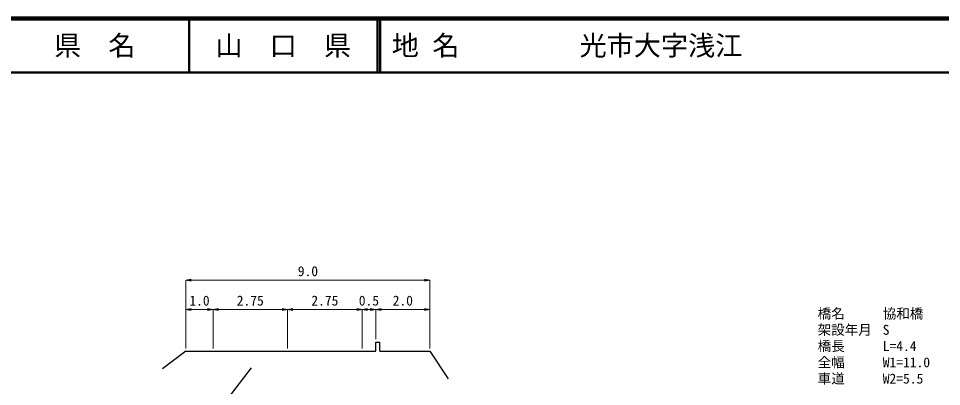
# Model space of a CAD drawing. Units: millimetres at full size, sheet at 1:1000, with parts at other scales. Extents: x 40000 to 680000, y 20000 to 380000.
# Drawn here: x 301547 to 471771, y 312072 to 380000 of the extents above; entities that cross this region are included whole.
import ezdxf
from ezdxf.enums import TextEntityAlignment as Align

# ---------------------------------------------------------------- set-up
doc = ezdxf.new("R2010")
doc.units = ezdxf.units.MM
doc.header["$LTSCALE"] = 1000
for name, color, linetype, lineweight in [('M-BGD', 7, 'Continuous', 25), ('M-BMK-OTRS', 5, 'Continuous', 25), ('M-STR-HTXT', 7, 'Continuous', 13), ('M-TTL', 2, 'Continuous', 140), ('M-TTL-LINE', 7, 'Continuous', 50)]:
    doc.layers.add(name, color=color, linetype=linetype, lineweight=lineweight)
doc.layers.add('M-TTL-TXT', color=7, linetype='Continuous')
doc.styles.add('ＭＳ ゴシック', font='')
doc.styles.get('ＭＳ ゴシック').set_extended_font_data('MS Gothic')

# ---------------------------------------------------------------- blocks, each defined once
blk = doc.blocks.new('open_arrow')
at = {"color": 0, "linetype": 'Continuous', "lineweight": -2}
blk.add_lwpolyline([(7.5, 1.25), (0, 0), (7.5, -1.25)], dxfattribs=at)

msp = doc.modelspace()

# ---------------------------------------------------------------- linework, layer by layer
at = {"layer": 'M-BGD'}
for p, q in [((367424, 320289), (368174, 320289)), ((367424, 318584), (367424, 320289)), ((368174, 318584), (368174, 320289)), ((332424, 318584), (328089, 315367))]:
    msp.add_line(p, q, dxfattribs=at)
for points in [[(332424, 318584), (337424, 318584), (351174, 318584), (364924, 318584), (367424, 318584)], [(368174, 318584), (377424, 318584), (380782, 313526)]]:
    msp.add_lwpolyline(points, dxfattribs=at)
at = {"layer": 'M-BMK-OTRS'}
msp.add_line((344472, 315520), (304844, 263985), dxfattribs=at)
at = {"layer": 'M-STR-HTXT'}
for p, q in [((332424, 319084), (332424, 331709)), ((332424, 331708), (377424, 331708)), ((377424, 319084), (377424, 331709)), ((332424, 326282), (337424, 326282)), ((337424, 319084), (337424, 326284)), ((337424, 326283), (351174, 326283)), ((351174, 319084), (351174, 326284)), ((351174, 326283), (364924, 326283)), ((364924, 319084), (364924, 326284)), ((364924, 326283), (367424, 326283)), ((367424, 320789), (367424, 326284)), ((367424, 326283), (377424, 326283))]:
    msp.add_line(p, q, dxfattribs=at)
at = {"layer": 'M-TTL'}
msp.add_line((680000, 380000), (40000, 380000), dxfattribs=at)
at = {"layer": 'M-TTL-LINE'}
for p, q in [((333000, 380000), (333000, 370000)), ((367750, 380000), (367750, 370000)), ((368250, 380000), (368250, 370000)), ((40000, 370000), (680000, 370000))]:
    msp.add_line(p, q, dxfattribs=at)

# ---------------------------------------------------------------- block references
at = {"layer": 'M-STR-HTXT', "xscale": 133, "yscale": 133}
for p in [(332424, 331708), (332424, 326282), (337424, 326283), (351174, 326283), (364924, 326283), (367424, 326283)]:
    msp.add_blockref('open_arrow', p, dxfattribs=at)
at = {"layer": 'M-STR-HTXT', "xscale": 133, "yscale": 133, "rotation": 180}
for p in [(377424, 331708), (337424, 326282), (351174, 326283), (364924, 326283), (367424, 326283), (377424, 326283)]:
    msp.add_blockref('open_arrow', p, dxfattribs=at)

# ---------------------------------------------------------------- texts
at = {"layer": 'M-STR-HTXT', "style": 'ＭＳ ゴシック'}
for s, p in [('9.0', (354924, 331895)), ('1.0', (334924, 326469)), ('2.75', (344299, 326470)), ('2.75', (358049, 326470)), ('0.5', (366174, 326470)), ('2.0', (372424, 326470))]:
    msp.add_text(s, height=1833, dxfattribs=at).set_placement(p, align=Align.BOTTOM_CENTER)
for s, p in [('橋名', (448927, 324076)), ('協和橋', (460927, 324076)), ('架設年月', (448927, 321076)), ('S', (460927, 321076)), ('橋長', (448927, 318076)), ('L=4.4', (460927, 318076)), ('全幅', (448927, 315076)), ('W1=11.0', (460927, 315076)), ('車道', (448927, 312076)), ('W2=5.5', (460927, 312076))]:
    msp.add_text(s, height=1833, dxfattribs=at).set_placement(p, align=Align.BOTTOM_LEFT)
at = {"layer": 'M-TTL-TXT', "style": 'ＭＳ ゴシック'}
for s, p in [('県\u3000名', (315625, 375000)), ('山\u3000口\u3000県', (350375, 375000))]:
    msp.add_text(s, height=3666, dxfattribs=at).set_placement(p, align=Align.MIDDLE_CENTER)
for s, p in [('地 名', (370380, 375000)), ('光市大字浅江', (405024, 375000))]:
    msp.add_text(s, height=3666, dxfattribs=at).set_placement(p, align=Align.MIDDLE_LEFT)

doc.saveas('drawing.dxf')
